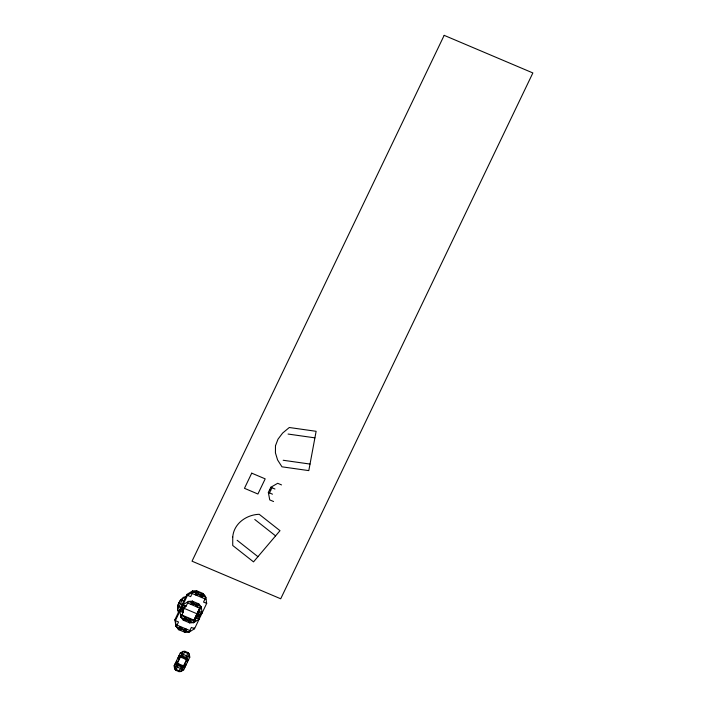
<?xml version="1.0" encoding="UTF-8"?>
<svg xmlns="http://www.w3.org/2000/svg" width="707" height="707" viewBox="0 0 707 707"><rect width="100%" height="100%" fill="white"/><g stroke="black" fill="none" stroke-linecap="round" stroke-linejoin="round"><path stroke-width="1.06" d="M193.665 622.673L195.945 617.927L202.122 612.925L201.256 606.845L198.808 603.902L192.392 601.18L188.424 601.401L182.972 604.803L183.078 612.474L180.833 617.238L183.281 620.18L189.697 622.894L193.665 622.673L199.091 619.261L198.976 611.59L201.256 606.845L188.424 601.401L186.118 606.138L179.931 611.14L180.833 617.238L193.665 622.673L194.434 621.064L181.558 615.638M185.941 661.257L187.514 661.92L187.063 658.871L185.835 657.404L182.627 656.043L180.665 656.158L174.585 668.822L180.992 671.535L183.714 669.838L189.785 657.174L189.335 654.125L188.115 652.649L184.907 651.288L182.936 651.412L180.214 653.109L174.134 665.773L174.585 668.822L175.796 670.289L179.004 671.65L180.992 671.535L186.701 659.675M178.42 612.28C175.583 606.438 179.861 598.104 186.012 596.452M206.223 602.461L206.683 603.424L203.536 602.09L205.781 597.327L205.322 596.363L202.874 593.42L196.458 590.698L192.516 590.937L187.063 594.34L174.921 619.668L175.822 625.766L178.694 629.663L185.11 632.385L189.078 632.164L194.531 628.753L206.683 603.424L205.781 597.327L202.874 593.42M179.198 671.252L181.301 666.904L183.281 666.798L189.335 654.125L182.936 651.412L177.227 663.281M183.74 601.197L180.559 599.854L177.528 606.182L180.7 607.525M182.618 611.502L185.278 605.961M182.866 611.069L185.04 606.544M194.072 627.789L194.531 628.753L191.385 627.427L189.078 632.164L176.282 626.729L178.526 621.974L175.38 620.64L174.921 619.668M192.516 590.937L192.976 591.9L190.669 596.637L187.523 595.312L187.063 594.34M178.694 629.663L180.214 626.499L185.11 632.385L186.63 629.212L178.694 629.663L175.822 625.766M203.333 594.384L196.917 591.671L195.397 594.834L203.333 594.384L201.813 597.556L196.458 590.698M193.974 620.092L200.01 607.446L193.965 620.127L181.133 614.683M199.012 617.503L200.903 613.543M174.965 668.035L175.707 666.445M175.796 670.289L176.556 668.707M175.99 669.891L178.844 663.961M181.867 657.625L184.907 651.288M179.004 671.65L179.764 670.068M181.301 666.904L182.061 665.322M185.075 658.986L188.115 652.649M273.556 501.519L269.738 499.902L268.351 492.434L270.825 487.264L277.701 483.296L281.519 484.914M269.455 492.903L271.939 487.733M201.256 606.845L200.479 608.453L187.629 602.974M183.078 612.474L179.931 611.14L179.472 610.168L182.565 607.675M198.579 614.463L195.486 616.955L197.059 617.626M194.107 621.135L195.919 620.004M183.281 666.798L185.994 665.084L184.421 664.421M196.917 591.671L192.976 591.9L187.523 595.312L175.38 620.64L176.282 626.729M180.656 656.167L177.934 657.864L179.507 658.526M192.171 593.509L205.057 598.926M288.076 434.054L314.907 437.854M283.18 460.266L310.02 464.066M270.825 487.264L274.961 489.014M269.588 489.845L270.701 490.322M268.351 492.434L272.478 494.184M192.976 591.9L205.781 597.327M185.252 598.034L183.528 597.3L177.457 609.964L179.18 610.698M200.09 611.29L198.517 610.627L198.605 616.371M179.057 603.027L182.22 604.361M186.118 606.138L182.972 604.803L182.512 603.84L182.592 609.584M198.976 611.59L202.122 612.925L201.663 611.962M179.472 610.168L181.045 610.839M195.945 617.927L199.091 619.261M189.874 630.591L177.033 625.147M178.235 628.7L180.983 629.857M180.214 653.109L189.785 657.174M179.065 655.495L188.645 659.543M178.685 656.29L188.274 660.338M177.987 661.69L176.414 661.027L176.865 664.076L178.093 665.543M185.243 666.657L175.654 662.609M175.274 663.405L184.854 667.461M174.894 664.191L184.474 668.256M174.134 665.773L183.714 669.838M254.785 519.486L275.58 535.879M237.137 540.281L257.931 556.674M200.602 616.089L200.143 615.125L180.992 607.004L181.452 607.976M184.651 631.413L185.11 632.385M205.322 596.363L205.772 599.412M232.744 537.055L232.727 545.486L253.521 561.871L279.999 530.683L259.195 514.289C246.416 514.714 233.734 523.595 232.744 537.055M275.483 445.728L275.43 452.878L277.586 459.948L281.96 466.814L308.8 470.615L316.126 431.305L289.296 427.505L282.597 433.099L277.984 439.206L275.483 445.728M444.173 35.35L192.03 561.19L280.714 598.785L532.866 72.945L444.173 35.35M251.727 473.16L244.463 488.316L257.914 494.016L265.187 478.86L251.727 473.16M184.801 617.008L183.281 620.18L191.217 619.73L189.697 622.894L184.801 617.008M192.392 601.18L190.872 604.344L198.808 603.902L197.288 607.066L192.392 601.18"/></g></svg>
